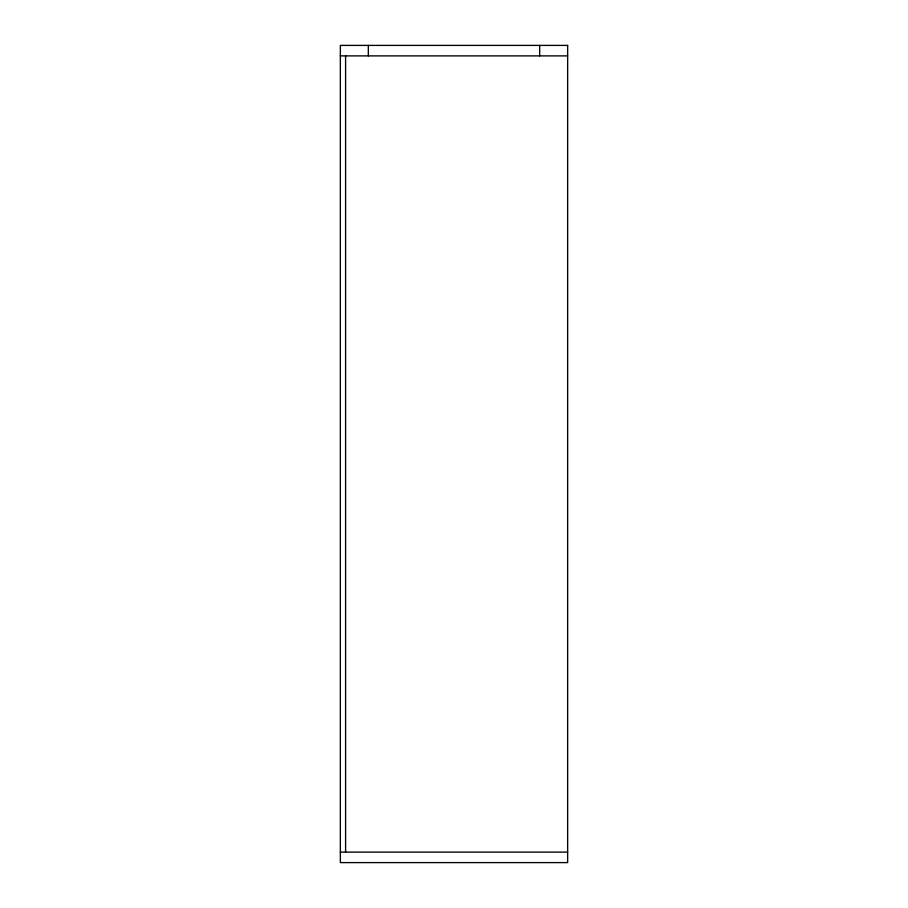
<?xml version="1.0" encoding="UTF-8"?>
<svg xmlns="http://www.w3.org/2000/svg" width="908" height="908" viewBox="0 0 908 908"><rect width="100%" height="100%" fill="white"/><g stroke="black" fill="none" stroke-linecap="round" stroke-linejoin="round"><path stroke-width="1.36" d="M340.352 55.887L567.648 55.887M340.352 852.113L567.648 852.113M539.67 45.4L539.67 55.887M368.33 45.4L368.33 55.887M345.596 55.887L345.596 852.113M567.648 45.4L340.352 45.4L340.352 862.6L567.648 862.6L567.648 45.4"/></g></svg>
